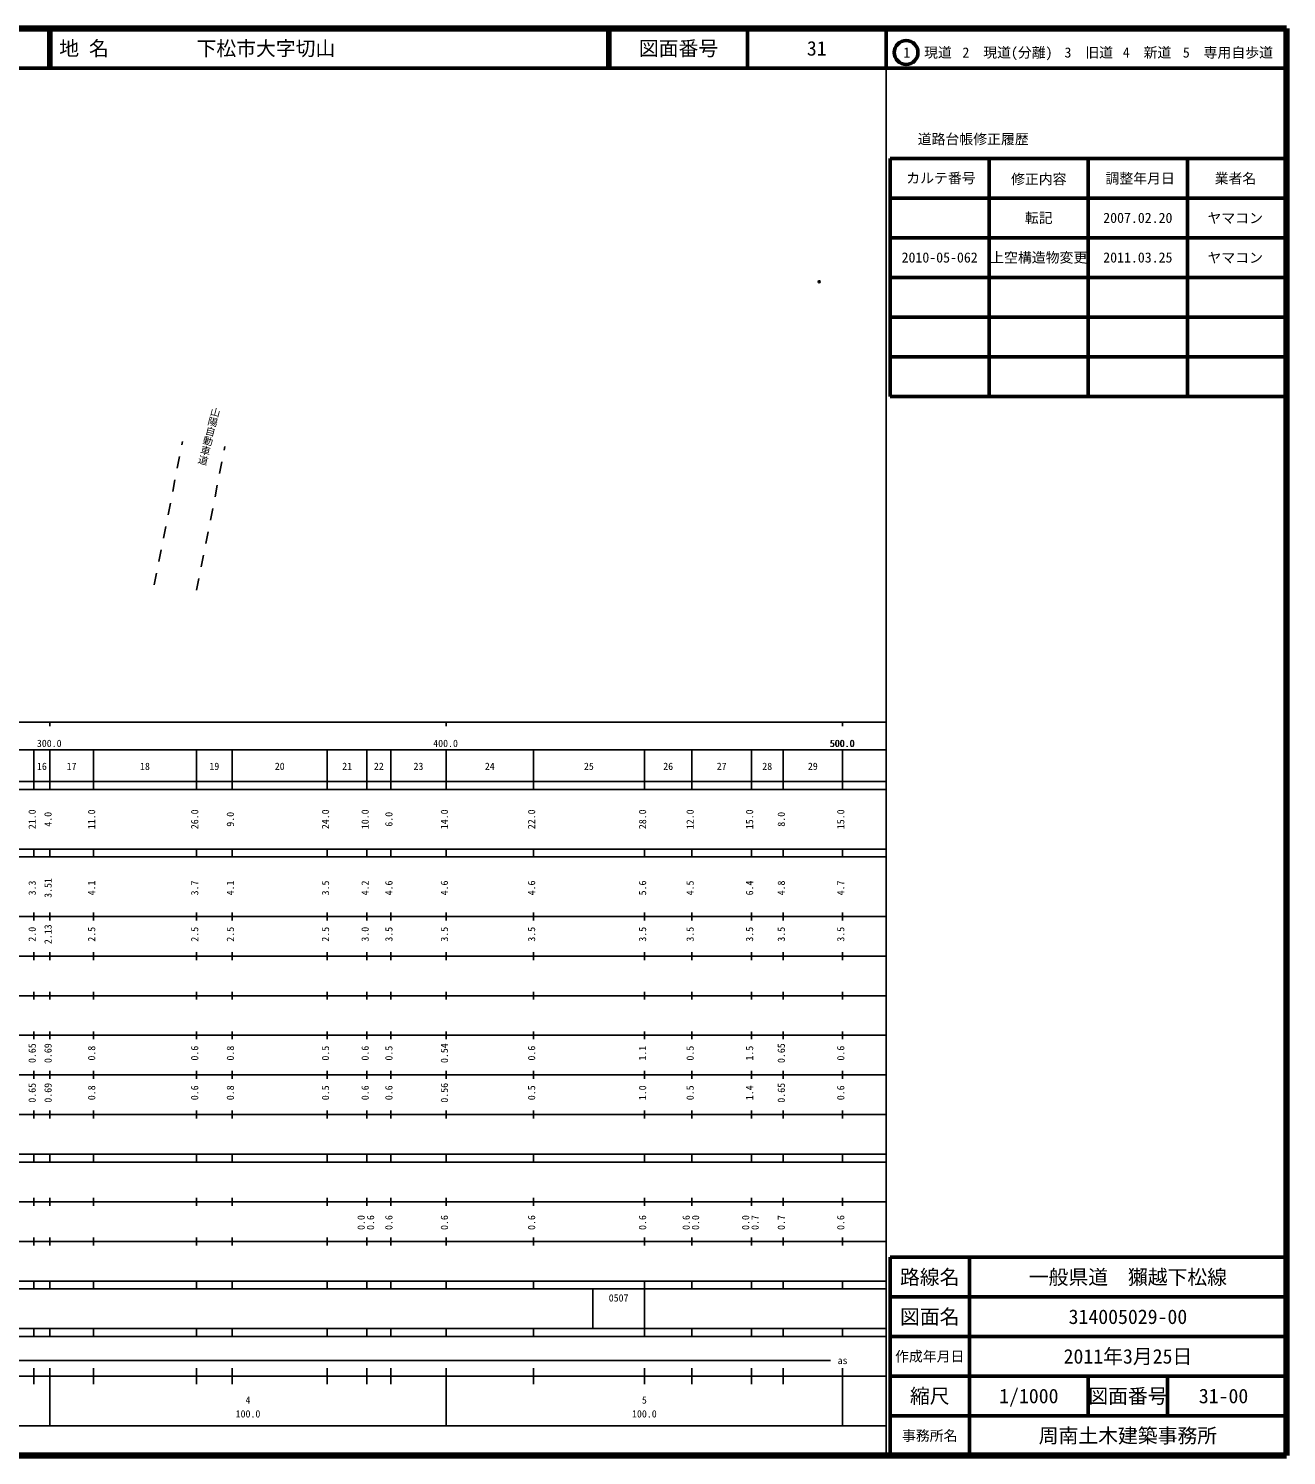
# Model space of a CAD drawing. Units: millimetres on the paper, with parts at other scales. Extents: x 40 to 680, y 20 to 380.
# Drawn here: x 362.6 to 680, y 20 to 380 of the extents above; entities that cross this region are included whole.
import ezdxf
from ezdxf.enums import TextEntityAlignment as Align

# ---------------------------------------------------------------- set-up
doc = ezdxf.new("R2010")
doc.units = ezdxf.units.MM
doc.header["$PDMODE"] = 32
doc.header["$PDSIZE"] = 0.5
for name, color, linetype, lineweight in [('M-BGD', 7, 'Continuous', 25), ('M-TTL', 2, 'Continuous', 140), ('M-TTL-BAND', 7, 'Continuous', 25), ('M-TTL-FRAM', 2, 'Continuous', 50), ('M-TTL-LINE', 7, 'Continuous', 50)]:
    doc.layers.add(name, color=color, linetype=linetype, lineweight=lineweight)
for name, color, linetype in [('M-BMK-HTXT', 7, 'Continuous'), ('M-OTRS', 6, 'Continuous'), ('M-TTL-TXT', 7, 'Continuous')]:
    doc.layers.add(name, color=color, linetype=linetype)
doc.styles.add('@ＭＳ ゴシック', font='')
doc.styles.add('ＭＳ ゴシック', font='')
doc.styles.get('@ＭＳ ゴシック').set_extended_font_data('@MS Gothic')
doc.styles.get('ＭＳ ゴシック').set_extended_font_data('MS Gothic')

msp = doc.modelspace()

# ---------------------------------------------------------------- linework, layer by layer
at = {"layer": 'M-BGD'}
for p, q in [((401.311, 274.95), (401.483, 275.823)), ((411.992, 273.644), (412.163, 274.517)), ((400.153, 269.062), (400.732, 272.006)), ((410.833, 267.757), (411.413, 270.701)), ((398.995, 263.175), (399.574, 266.119)), ((409.675, 261.87), (410.254, 264.813)), ((397.836, 257.288), (398.415, 260.232)), ((408.517, 255.983), (409.096, 258.926)), ((396.678, 251.401), (397.257, 254.344)), ((407.359, 250.095), (407.938, 253.039)), ((395.52, 245.514), (396.099, 248.457)), ((406.201, 244.208), (406.78, 247.152)), ((394.362, 239.627), (394.941, 242.57)), ((405.043, 238.321), (405.622, 241.265))]:
    msp.add_line(p, q, dxfattribs=at)
at = {"layer": 'M-OTRS'}
msp.add_point((562.125, 316.135), dxfattribs=at)
at = {"layer": 'M-TTL'}
for p, q in [((680, 380), (40, 380)), ((680, 20), (680, 380)), ((40, 20), (680, 20))]:
    msp.add_line(p, q, dxfattribs=at)
at = {"layer": 'M-TTL-BAND'}
for p, q in [((579, 20), (579, 370)), ((40, 205), (579, 205)), ((368, 205), (368, 204)), ((468, 205), (468, 204)), ((568, 205), (568, 204)), ((68, 198), (579, 198)), ((364, 188), (364, 198)), ((368, 188), (368, 198)), ((379, 188), (379, 198)), ((405, 188), (405, 198)), ((414, 188), (414, 198)), ((438, 188), (438, 198)), ((448, 188), (448, 198)), ((454, 188), (454, 198)), ((468, 188), (468, 198)), ((490, 188), (490, 198)), ((518, 188), (518, 198)), ((530, 188), (530, 198)), ((545, 188), (545, 198)), ((553, 188), (553, 198)), ((568, 188), (568, 198)), ((40, 190), (579, 190)), ((40, 188), (579, 188)), ((40, 173), (579, 173)), ((364, 171), (364, 173)), ((368, 171), (368, 173)), ((379, 171), (379, 173)), ((405, 171), (405, 173)), ((414, 171), (414, 173)), ((438, 171), (438, 173)), ((448, 171), (448, 173)), ((454, 171), (454, 173)), ((468, 171), (468, 173)), ((490, 171), (490, 173)), ((518, 171), (518, 173)), ((530, 171), (530, 173)), ((545, 171), (545, 173)), ((553, 171), (553, 173)), ((568, 171), (568, 173)), ((40, 171), (579, 171)), ((40, 156), (579, 156)), ((364, 155), (364, 157)), ((368, 155), (368, 157)), ((379, 155), (379, 157)), ((405, 155), (405, 157)), ((414, 155), (414, 157)), ((438, 155), (438, 157)), ((448, 155), (448, 157)), ((454, 155), (454, 157)), ((468, 155), (468, 157)), ((490, 155), (490, 157)), ((518, 155), (518, 157)), ((530, 155), (530, 157)), ((545, 155), (545, 157)), ((553, 155), (553, 157)), ((568, 155), (568, 157)), ((46, 146), (579, 146)), ((364, 145), (364, 147)), ((368, 145), (368, 147)), ((379, 145), (379, 147)), ((405, 145), (405, 147)), ((414, 145), (414, 147)), ((438, 145), (438, 147)), ((448, 145), (448, 147)), ((454, 145), (454, 147)), ((468, 145), (468, 147)), ((490, 145), (490, 147)), ((518, 145), (518, 147)), ((530, 145), (530, 147)), ((545, 145), (545, 147)), ((553, 145), (553, 147)), ((568, 145), (568, 147)), ((364, 135), (364, 137)), ((368, 135), (368, 137)), ((379, 135), (379, 137)), ((405, 135), (405, 137)), ((414, 135), (414, 137)), ((438, 135), (438, 137)), ((448, 135), (448, 137)), ((454, 135), (454, 137)), ((468, 135), (468, 137)), ((490, 135), (490, 137)), ((518, 135), (518, 137)), ((530, 135), (530, 137)), ((545, 135), (545, 137)), ((553, 135), (553, 137)), ((568, 135), (568, 137)), ((52, 136), (579, 136)), ((46, 126), (579, 126)), ((364, 125), (364, 127)), ((368, 125), (368, 127)), ((379, 125), (379, 127)), ((405, 125), (405, 127)), ((414, 125), (414, 127)), ((438, 125), (438, 127)), ((448, 125), (448, 127)), ((454, 125), (454, 127)), ((468, 125), (468, 127)), ((490, 125), (490, 127)), ((518, 125), (518, 127)), ((530, 125), (530, 127)), ((545, 125), (545, 127)), ((553, 125), (553, 127)), ((568, 125), (568, 127)), ((52, 116), (579, 116)), ((364, 115), (364, 117)), ((368, 115), (368, 117)), ((379, 115), (379, 117)), ((405, 115), (405, 117)), ((414, 115), (414, 117)), ((438, 115), (438, 117)), ((448, 115), (448, 117)), ((454, 115), (454, 117)), ((468, 115), (468, 117)), ((490, 115), (490, 117)), ((518, 115), (518, 117)), ((530, 115), (530, 117)), ((545, 115), (545, 117)), ((553, 115), (553, 117)), ((568, 115), (568, 117)), ((46, 106), (579, 106)), ((364, 105), (364, 107)), ((368, 105), (368, 107)), ((379, 105), (379, 107)), ((405, 105), (405, 107)), ((414, 105), (414, 107)), ((438, 105), (438, 107)), ((448, 105), (448, 107)), ((454, 105), (454, 107)), ((468, 105), (468, 107)), ((490, 105), (490, 107)), ((518, 105), (518, 107)), ((530, 105), (530, 107)), ((545, 105), (545, 107)), ((553, 105), (553, 107)), ((568, 105), (568, 107)), ((40, 96), (579, 96)), ((40, 94), (579, 94)), ((364, 94), (364, 96)), ((368, 94), (368, 96)), ((379, 94), (379, 96)), ((405, 94), (405, 96)), ((414, 94), (414, 96)), ((438, 94), (438, 96)), ((448, 94), (448, 96)), ((454, 94), (454, 96)), ((468, 94), (468, 96)), ((490, 94), (490, 96)), ((518, 94), (518, 96)), ((530, 94), (530, 96)), ((545, 94), (545, 96)), ((553, 94), (553, 96)), ((568, 94), (568, 96)), ((49, 84), (579, 84)), ((364, 83), (364, 85)), ((368, 83), (368, 85)), ((379, 83), (379, 85)), ((405, 83), (405, 85)), ((414, 83), (414, 85)), ((438, 83), (438, 85)), ((448, 83), (448, 85)), ((454, 83), (454, 85)), ((468, 83), (468, 85)), ((490, 83), (490, 85)), ((518, 83), (518, 85)), ((530, 83), (530, 85)), ((545, 83), (545, 85)), ((553, 83), (553, 85)), ((568, 83), (568, 85)), ((40, 74), (579, 74)), ((364, 73), (364, 75)), ((368, 73), (368, 75)), ((379, 73), (379, 75)), ((405, 73), (405, 75)), ((414, 73), (414, 75)), ((438, 73), (438, 75)), ((448, 73), (448, 75)), ((454, 73), (454, 75)), ((468, 73), (468, 75)), ((490, 73), (490, 75)), ((518, 73), (518, 75)), ((530, 73), (530, 75)), ((545, 73), (545, 75)), ((553, 73), (553, 75)), ((568, 73), (568, 75)), ((40, 64), (579, 64)), ((40, 62), (579, 62)), ((364, 62), (364, 64)), ((368, 62), (368, 64)), ((379, 62), (379, 64)), ((405, 62), (405, 64)), ((414, 62), (414, 64)), ((438, 62), (438, 64)), ((448, 62), (448, 64)), ((454, 62), (454, 64)), ((468, 62), (468, 64)), ((490, 62), (490, 64)), ((505, 62), (505, 52)), ((518, 62), (518, 64)), ((518, 62), (518, 52)), ((530, 62), (530, 64)), ((545, 62), (545, 64)), ((553, 62), (553, 64)), ((568, 62), (568, 64)), ((40, 52), (579, 52)), ((364, 50), (364, 52)), ((368, 50), (368, 52)), ((379, 50), (379, 52)), ((405, 50), (405, 52)), ((414, 50), (414, 52)), ((438, 50), (438, 52)), ((448, 50), (448, 52)), ((454, 50), (454, 52)), ((468, 50), (468, 52)), ((490, 50), (490, 52)), ((518, 50), (518, 52)), ((530, 50), (530, 52)), ((545, 50), (545, 52)), ((553, 50), (553, 52)), ((568, 50), (568, 52)), ((40, 50), (579, 50)), ((71, 44), (565, 44)), ((40, 40), (579, 40)), ((364, 38), (364, 42)), ((368, 27.5), (368, 42)), ((379, 38), (379, 42)), ((405, 38), (405, 42)), ((414, 38), (414, 42)), ((438, 38), (438, 42)), ((448, 38), (448, 42)), ((454, 38), (454, 42)), ((468, 27.5), (468, 42)), ((490, 38), (490, 42)), ((518, 38), (518, 42)), ((530, 38), (530, 42)), ((545, 38), (545, 42)), ((553, 38), (553, 42)), ((568, 27.5), (568, 42)), ((68, 27.5), (579, 27.5))]:
    msp.add_line(p, q, dxfattribs=at)
at = {"layer": 'M-TTL-FRAM'}
for p, q in [((580, 347.197), (580, 287.197)), ((580, 347.197), (680, 347.197)), ((580, 287.197), (680, 287.197)), ((680, 70), (580, 70)), ((580, 70), (580, 20))]:
    msp.add_line(p, q, dxfattribs=at)
at = {"layer": 'M-TTL-LINE'}
for p, q in [((367.75, 380), (367.75, 370)), ((368.25, 380), (368.25, 370)), ((508.747, 380), (508.747, 370)), ((509.247, 380), (509.247, 370)), ((543.997, 380), (543.997, 370)), ((579, 380), (579, 370)), ((40, 370), (680, 370)), ((605, 347.197), (605, 287.197)), ((630, 347.197), (630, 287.197)), ((655, 347.197), (655, 287.197)), ((580, 337.197), (680, 337.197)), ((580, 327.197), (680, 327.197)), ((580, 317.197), (680, 317.197)), ((580, 307.197), (680, 307.197)), ((580, 297.197), (680, 297.197)), ((600, 70), (600, 20)), ((680, 60), (580, 60)), ((680, 50), (580, 50)), ((680, 40), (580, 40)), ((630, 40), (630, 30)), ((650, 40), (650, 30)), ((680, 30), (580, 30))]:
    msp.add_line(p, q, dxfattribs=at)
msp.add_circle((584.031, 373.958), 3, dxfattribs=at)

# ---------------------------------------------------------------- texts
at = {"layer": 'M-BMK-HTXT', "style": '@ＭＳ ゴシック'}
msp.add_text('山陽自動車道', height=1.833, rotation=255.749, dxfattribs=at).set_placement((404.893, 270.26), align=Align.BOTTOM_RIGHT)
at = {"layer": 'M-TTL-BAND', "style": 'ＭＳ ゴシック'}
for s, p in [('300.0', (367.844, 198.195)), ('400.0', (467.844, 198.195)), ('500.0', (567.844, 198.195)), ('500.0', (568, 198.195)), ('16', (366, 192.405)), ('17', (373.5, 192.405)), ('18', (392, 192.405)), ('19', (409.5, 192.405)), ('20', (426, 192.405)), ('21', (443, 192.405)), ('22', (451, 192.405)), ('23', (461, 192.405)), ('24', (479, 192.405)), ('25', (504, 192.405)), ('26', (524, 192.405)), ('27', (537.5, 192.405)), ('28', (549, 192.405)), ('29', (560.5, 192.405)), ('0507', (511.5, 58.28)), ('as', (568, 42.5)), ('4', (418, 32.523)), ('5', (518, 32.523)), ('100.0', (418, 29.033)), ('100.0', (518, 29.033))]:
    msp.add_text(s, height=1.833, dxfattribs=at).set_placement(p, align=Align.BOTTOM_CENTER)
for s, p in [('21.0', (365, 180.5)), ('4.0', (369, 180.5)), ('11.0', (380, 180.5)), ('26.0', (406, 180.5)), ('9.0', (415, 180.5)), ('24.0', (439, 180.5)), ('10.0', (449, 180.5)), ('6.0', (455, 180.5)), ('14.0', (469, 180.5)), ('22.0', (491, 180.5)), ('28.0', (519, 180.5)), ('12.0', (531, 180.5)), ('15.0', (546, 180.5)), ('8.0', (554, 180.5)), ('15.0', (569, 180.5)), ('3.3', (365, 163.174)), ('3.51', (369, 163.174)), ('4.1', (380, 163.174)), ('3.7', (406, 163.174)), ('4.1', (415, 163.174)), ('3.5', (439, 163.174)), ('4.2', (449, 163.174)), ('4.6', (455, 163.174)), ('4.6', (469, 163.174)), ('4.6', (491, 163.174)), ('5.6', (519, 163.174)), ('4.5', (531, 163.174)), ('6.4', (546, 163.174)), ('4.8', (554, 163.174)), ('4.7', (569, 163.174)), ('2.0', (365, 151.5)), ('2.13', (369, 151.5)), ('2.5', (380, 151.5)), ('2.5', (406, 151.5)), ('2.5', (415, 151.5)), ('2.5', (439, 151.5)), ('3.0', (449, 151.5)), ('3.5', (455, 151.5)), ('3.5', (469, 151.5)), ('3.5', (491, 151.5)), ('3.5', (519, 151.5)), ('3.5', (531, 151.5)), ('3.5', (546, 151.5)), ('3.5', (554, 151.5)), ('3.5', (569, 151.5)), ('0.65', (365, 121.5)), ('0.69', (369, 121.5)), ('0.8', (380, 121.5)), ('0.6', (406, 121.5)), ('0.8', (415, 121.5)), ('0.5', (439, 121.5)), ('0.6', (449, 121.5)), ('0.5', (455, 121.5)), ('0.54', (469, 121.5)), ('0.6', (491, 121.5)), ('1.1', (519, 121.5)), ('0.5', (531, 121.5)), ('1.5', (546, 121.5)), ('0.65', (554, 121.5)), ('0.6', (569, 121.5)), ('0.65', (365, 111.5)), ('0.69', (369, 111.5)), ('0.8', (380, 111.5)), ('0.6', (406, 111.5)), ('0.8', (415, 111.5)), ('0.5', (439, 111.5)), ('0.6', (449, 111.5)), ('0.6', (455, 111.5)), ('0.56', (469, 111.5)), ('0.5', (491, 111.5)), ('1.0', (519, 111.5)), ('0.5', (531, 111.5)), ('1.4', (546, 111.5)), ('0.65', (554, 111.5)), ('0.6', (569, 111.5)), ('0.0', (448, 78.764)), ('0.6', (450.37, 78.764)), ('0.6', (455, 78.764)), ('0.6', (469, 78.764)), ('0.6', (491, 78.764)), ('0.6', (519, 78.764)), ('0.6', (530, 78.764)), ('0.0', (532.37, 78.764)), ('0.0', (545, 78.764)), ('0.7', (547.37, 78.764)), ('0.7', (554, 78.764)), ('0.6', (569, 78.764))]:
    msp.add_text(s, height=1.833, rotation=90, dxfattribs=at).set_placement(p, align=Align.BOTTOM_CENTER)
at = {"layer": 'M-TTL-TXT', "style": 'ＭＳ ゴシック'}
for s, p in [('地 名', (370.38, 375)), ('下松市大字切山', (405.024, 375))]:
    msp.add_text(s, height=3.666, dxfattribs=at).set_placement(p, align=Align.MIDDLE_LEFT)
for s, height, p in [('図面番号', 3.666, (526.622, 375)), ('31', 3.666, (561.497, 375)), ('1\u3000現道', 2.566, (589.448, 373.958)), ('2\u3000現道(分離)', 2.566, (609.619, 373.958)), ('3\u3000旧道', 2.566, (630.121, 373.958)), ('4\u3000新道', 2.566, (644.824, 373.958)), ('5\u3000専用自歩道', 2.566, (665.228, 373.958)), ('道路台帳修正履歴', 2.566, (600.968, 352.113)), ('カルテ番号', 2.566, (592.839, 342.277)), ('修正内容', 2.566, (617.509, 342.023)), ('調整年月日', 2.566, (643.089, 342.197)), ('業者名', 2.566, (667.134, 342.197)), ('転記', 2.566, (617.5, 332.245)), ('2007.02.20', 2.566, (642.5, 332.245)), ('ヤマコン', 2.566, (667.077, 332.189)), ('2010-05-062', 2.566, (592.5, 322.245)), ('上空構造物変更', 2.566, (617.5, 322.245)), ('2011.03.25', 2.566, (642.5, 322.245)), ('ヤマコン', 2.566, (667.077, 322.189)), ('路線名', 3.666, (590, 65)), ('路線名', 3.666, (590, 65)), ('一般県道\u3000獺越下松線', 3.666, (640, 65)), ('図面名', 3.666, (590, 55)), ('図面名', 3.666, (590, 55)), ('314005029-00', 3.666, (640, 55)), ('2011年3月25日', 3.666, (640, 45)), ('作成年月日', 2.566, (590, 45)), ('作成年月日', 2.566, (590, 45)), ('縮尺', 3.666, (590, 35)), ('縮尺', 3.666, (590, 35)), ('1/1000', 3.666, (615, 35)), ('図面番号', 3.666, (640, 35)), ('図面番号', 3.666, (640, 35)), ('31-00', 3.666, (664.125, 35)), ('事務所名', 2.566, (590, 25)), ('事務所名', 2.566, (590, 25)), ('周南土木建築事務所', 3.666, (640, 25))]:
    msp.add_text(s, height=height, dxfattribs=at).set_placement(p, align=Align.MIDDLE_CENTER)

doc.saveas('drawing.dxf')
